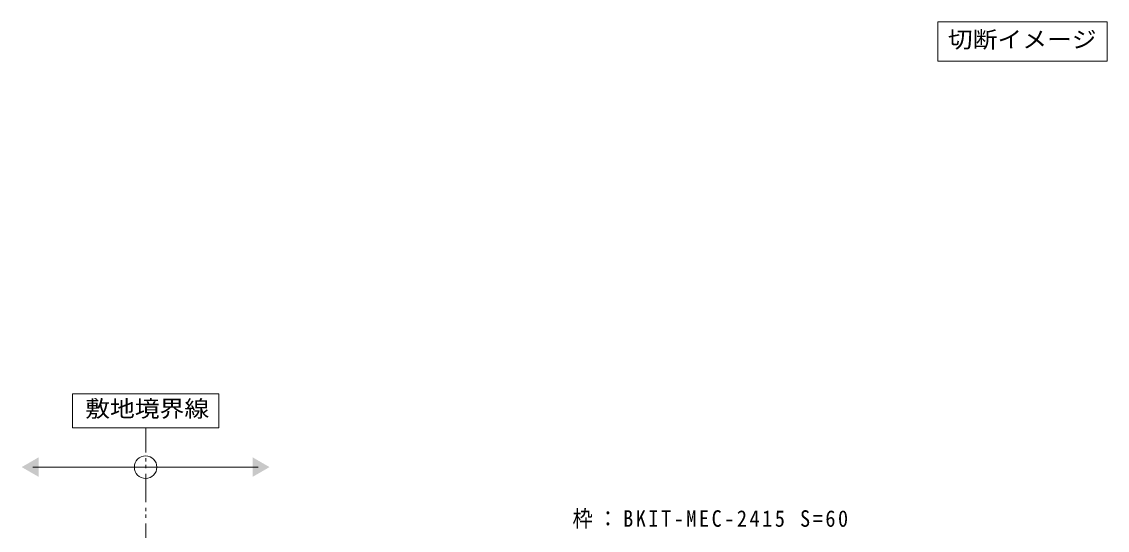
# Model space of a CAD drawing. Units: millimetres at full size, sheet at 1:5; details may follow other scales. Extents: x -1762 to 1950, y -1351 to 1333.
# Drawn here: x 483 to 1447, y -498 to -47 of the extents above; entities that cross this region are included whole.
import ezdxf
from ezdxf.enums import TextEntityAlignment as Align

# ---------------------------------------------------------------- set-up
doc = ezdxf.new("R2010")
doc.units = ezdxf.units.MM
doc.header["$LTSCALE"] = 5
doc.linetypes.add('DOUBLE_CHAIN1', pattern=[8.8, 5, -1, 0.6, -0.6, 0.6, -1])
doc.layers.add('E-1_躯体', color=7, linetype='Continuous', lineweight=18)
doc.layers.add('E-5_建具', color=7, linetype='Continuous', lineweight=18)
doc.styles.add('ＭＳ ゴシック', font='')
doc.styles.get('ＭＳ ゴシック').set_extended_font_data('MS Gothic')

msp = doc.modelspace()

# ---------------------------------------------------------------- linework, layer by layer
at = {"layer": 'E-1_躯体', "color": 2, "linetype": 'DOUBLE_CHAIN1'}
msp.add_line((593.318, -648.862), (593.318, -406.789), dxfattribs=at)
at = {"layer": 'E-1_躯体'}
msp.add_line((493.16, -441.767), (693.16, -441.767), dxfattribs=at)
msp.add_lwpolyline([(528.16, -406.789), (658.16, -406.789), (658.16, -376.789), (528.16, -376.789)], close=True, dxfattribs=at)
msp.add_circle((593.16, -441.767), 10, dxfattribs=at)
for points in [[(498.16, -433.106), (498.16, -450.427), (483.16, -441.767)], [(688.16, -433.106), (688.16, -450.427), (703.16, -441.767)]]:
    msp.add_solid(points, dxfattribs=at)
at = {"layer": 'E-5_建具'}
for p, q in [((1296.366, -46.601), (1446.866, -46.601)), ((1446.866, -46.601), (1446.866, -81.601))]:
    msp.add_line(p, q, dxfattribs=at)
msp.add_lwpolyline([(1296.366, -46.601), (1296.366, -81.601), (1446.866, -81.601)], dxfattribs=at)

# ---------------------------------------------------------------- texts
at = {"layer": 'E-1_躯体', "color": 2, "style": 'ＭＳ ゴシック', "width": 1.1}
msp.add_text('敷地境界線', height=14.66, dxfattribs=at).set_placement((539.581, -401.689), align=Align.BOTTOM_LEFT)
at = {"layer": 'E-5_建具', "color": 2, "style": 'ＭＳ ゴシック', "width": 1.1}
msp.add_text('切断イメージ', height=14.66, dxfattribs=at).set_placement((1305.366, -74.101), align=Align.BOTTOM_LEFT)
at = {"layer": 'E-5_建具', "color": 2, "insert": (972.077, -496.331), "char_height": 14.66, "attachment_point": 7, "style": 'ＭＳ ゴシック'}
msp.add_mtext('\\T1.25;\\W0.9;枠：BKIT-MEC-2415\\~S=60', dxfattribs=at)

doc.saveas('drawing.dxf')
